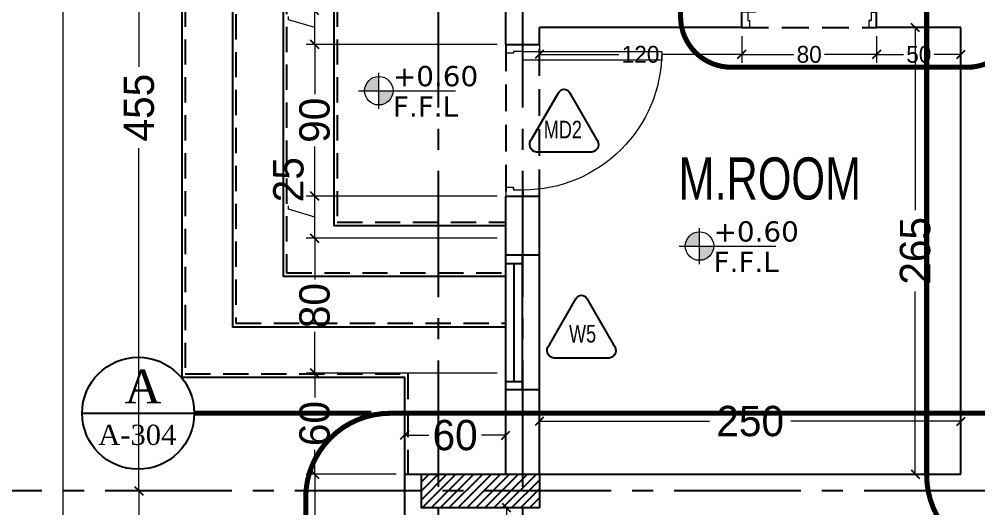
# Model space of a CAD drawing. Header units: centimetres. Extents: x 7997 to 116674, y 1017 to 13844.
# Drawn here: x 34129 to 34697, y 9587 to 9877 of the extents above; entities that cross this region are included whole.
import ezdxf

# ---------------------------------------------------------------- set-up
doc = ezdxf.new("R2010")
doc.units = ezdxf.units.CM
doc.header["$LTSCALE"] = 200
doc.header["$PDMODE"] = 2
for name, pattern in [('$0$A-106-Typical Floor Plan$0$HIDDEN', [0.375, 0.25, -0.125]), ('CENTER2', [1.125, 0.75, -0.125, 0.125, -0.125]), ('DASHED', [0.75, 0.5, -0.25]), ('DASHED2', [0.375, 0.25, -0.125]), ('HIDDEN2', [4.7625, 3.175, -1.5875])]:
    doc.linetypes.add(name, pattern=pattern)
for name, color, linetype in [('$0$STEPS', 7, 'Continuous'), ('AXIS', 9, 'CENTER2'), ('COL', 1, 'Continuous'), ('DIM', 11, 'Continuous'), ('GRID', 9, 'DASHED2'), ('STEP', 7, 'Continuous'), ('STEPS', 7, 'Continuous'), ('WINDOR', 6, 'Continuous'), ('Z-RUBBER', 8, 'Continuous')]:
    doc.layers.add(name, color=color, linetype=linetype)
for name, color, linetype, lineweight in [('$0$WALL', 3, 'Continuous', 25), ('FIXTURE', 6, 'Continuous', 13), ('TEXT', 6, 'Continuous', 18), ('WALL', 3, 'Continuous', 25)]:
    doc.layers.add(name, color=color, linetype=linetype, lineweight=lineweight)
doc.styles.add('sheet notes', font='verdana.ttf')
doc.styles.add('STYLE1', font='times.ttf')
doc.styles.add('style8', font='swisscl.ttf', dxfattribs={"width": 0.8})
doc.styles.add('SWISS', font='swisscl.ttf')
doc.styles.add('T1', font='times.ttf')
doc.styles.add('T2', font='')
doc.styles.get('T2').set_extended_font_data('Elisia')
doc.dimstyles.new('NORMAL', dxfattribs={"dimtxt": 18, "dimasz": 5, "dimexe": 5, "dimexo": 5, "dimgap": 1, "dimtad": 0, "dimdec": 0, "dimdsep": 46, "dimtxsty": 'T2', "dimblk1": 'OBLIQUE', "dimblk2": 'OBLIQUE', "dimsah": 1, "dimcen": 0.09, "dimclrd": 4, "dimclre": 4, "dimclrt": 6, "dimadec": 0, "dimazin": 0, "dimtfac": 1, "dimtdec": 0, "dimtofl": 0, "dimtmove": 1, "dimatfit": 2, "dimldrblk": 'OPEN30', "dimfxl": 0, "dimtolj": 1, "dimtzin": 0, "dimlwd": 5, "dimlwe": 5, "dimarcsym": 0})
doc.dimstyles.new('NORMAL-1', dxfattribs={"dimtxt": 10, "dimasz": 5, "dimexe": 5, "dimexo": 5, "dimgap": 1, "dimtad": 0, "dimdec": 0, "dimdsep": 46, "dimtxsty": 'T2', "dimblk1": 'OBLIQUE', "dimblk2": 'OBLIQUE', "dimsah": 1, "dimcen": 0.09, "dimclrd": 4, "dimclre": 4, "dimclrt": 6, "dimadec": 0, "dimazin": 0, "dimtfac": 1, "dimtdec": 0, "dimtofl": 0, "dimtmove": 1, "dimatfit": 3, "dimldrblk": 'OPEN30', "dimfxl": 0, "dimtolj": 1, "dimtzin": 0, "dimlwd": 5, "dimlwe": 5, "dimarcsym": 0})

# ---------------------------------------------------------------- blocks, each defined once
blk = doc.blocks.new('SDF')
at = {"layer": 'TEXT'}
h = blk.add_hatch(color=256, dxfattribs=at)
h.paths.add_polyline_path([(0, 0.05), (-11.25, 0.05, -0.414214), (0, 11.3)])
h.paths.add_polyline_path([(0, 0.05), (11.25, 0.05, -0.414214), (0, -11.2)])
for p, q in [((0, -14.21), (0, 14.21)), ((-16.06, 0.05), (60.5, 0.05))]:
    blk.add_line(p, q, dxfattribs=at)
blk.add_circle((0, 0.05), 11.25, dxfattribs=at)
blk = doc.blocks.new('_OBLIQUE')
at = {"color": 0, "linetype": 'ByBlock'}
blk.add_line((-0.5, -0.5), (0.5, 0.5), dxfattribs=at)
blk = doc.blocks.new('*D42')
at = {"layer": 'Defpoints', "color": 0, "transparency": 16777216}
for p in [(34437.08, 9638.39), (34437.08, 9607), (34687.08, 9607)]:
    blk.add_point(p, dxfattribs=at)
at = {"layer": 'DIM', "color": 4, "lineweight": 5, "transparency": 16777216}
for p, q in [((34437.08, 9612), (34437.08, 9643.39)), ((34687.08, 9612), (34687.08, 9643.39)), ((34437.08, 9638.39), (34537.94, 9638.39)), ((34687.08, 9638.39), (34586.23, 9638.39))]:
    blk.add_line(p, q, dxfattribs=at)
at = {"layer": 'DIM', "color": 4, "lineweight": 5, "transparency": 16777216, "xscale": 5, "yscale": 5, "zscale": 5, "rotation": 180}
blk.add_blockref('_OBLIQUE', (34437.08, 9638.39), dxfattribs=at)
at = {"layer": 'DIM', "color": 4, "lineweight": 5, "transparency": 16777216, "xscale": 5, "yscale": 5, "zscale": 5}
blk.add_blockref('_OBLIQUE', (34687.08, 9638.39), dxfattribs=at)
at = {"layer": 'DIM', "color": 6, "transparency": 16777216, "insert": (34562.08, 9638.39), "char_height": 18, "attachment_point": 5, "style": 'T2'}
blk.add_mtext('\\A1;250', dxfattribs=at)
blk = doc.blocks.new('_Open30')
at = {"color": 0, "linetype": 'ByBlock', "lineweight": -2}
for p, q in [((-1, 0.27), (0, 0)), ((0, 0), (-1, -0.27)), ((0, 0), (-1, 0))]:
    blk.add_line(p, q, dxfattribs=at)
blk = doc.blocks.new('*D43')
at = {"layer": 'Defpoints', "color": 0, "transparency": 16777216}
for p in [(34659.96, 9872), (34687.08, 9872), (34687.08, 9607)]:
    blk.add_point(p, dxfattribs=at)
at = {"layer": 'DIM', "color": 4, "lineweight": 5, "transparency": 16777216}
for p, q in [((34682.08, 9872), (34654.96, 9872)), ((34659.96, 9872), (34659.96, 9763.64)), ((34659.96, 9607), (34659.96, 9715.36)), ((34682.08, 9607), (34654.96, 9607))]:
    blk.add_line(p, q, dxfattribs=at)
at = {"layer": 'DIM', "color": 4, "lineweight": 5, "transparency": 16777216, "xscale": 5, "yscale": 5, "zscale": 5}
for p, rotation in [((34659.96, 9872), 90), ((34659.96, 9607), 270)]:
    blk.add_blockref('_OBLIQUE', p, dxfattribs=dict(at, rotation=rotation))
at = {"layer": 'DIM', "color": 6, "transparency": 16777216, "insert": (34659.96, 9739.5), "char_height": 18, "attachment_point": 5, "rotation": 90, "style": 'T2'}
blk.add_mtext('\\A1;265', dxfattribs=at)
blk = doc.blocks.new('*D47')
at = {"layer": 'Defpoints', "color": 0, "transparency": 16777216}
for p in [(34387.13, 9587), (34417.6, 9587), (34387.13, 9347)]:
    blk.add_point(p, dxfattribs=at)
at = {"layer": 'DIM', "color": 4, "lineweight": 5, "transparency": 16777216}
for p, q in [((34392.13, 9587), (34422.6, 9587)), ((34417.6, 9587), (34417.6, 9491.14)), ((34417.6, 9347), (34417.6, 9442.86)), ((34392.13, 9347), (34422.6, 9347))]:
    blk.add_line(p, q, dxfattribs=at)
at = {"layer": 'DIM', "color": 4, "lineweight": 5, "transparency": 16777216, "xscale": 5, "yscale": 5, "zscale": 5}
for p, rotation in [((34417.6, 9587), 90), ((34417.6, 9347), 270)]:
    blk.add_blockref('_OBLIQUE', p, dxfattribs=dict(at, rotation=rotation))
at = {"layer": 'DIM', "color": 6, "transparency": 16777216, "insert": (34417.6, 9467), "char_height": 18, "attachment_point": 5, "rotation": 90, "style": 'T2'}
blk.add_mtext('\\A1;240', dxfattribs=at)
blk = doc.blocks.new('*D124')
at = {"layer": 'Defpoints', "color": 0, "transparency": 16777216}
for p in [(34437.08, 9872), (34557.08, 9872), (34557.08, 9856.07)]:
    blk.add_point(p, dxfattribs=at)
at = {"layer": 'DIM', "color": 4, "lineweight": 5, "transparency": 16777216}
for p, q in [((34437.08, 9867), (34437.08, 9851.07)), ((34557.08, 9867), (34557.08, 9851.07)), ((34437.08, 9856.07), (34484.18, 9856.07)), ((34557.08, 9856.07), (34509.99, 9856.07))]:
    blk.add_line(p, q, dxfattribs=at)
at = {"layer": 'DIM', "color": 4, "lineweight": 5, "transparency": 16777216, "xscale": 5, "yscale": 5, "zscale": 5, "rotation": 180}
blk.add_blockref('_OBLIQUE', (34437.08, 9856.07), dxfattribs=at)
at = {"layer": 'DIM', "color": 4, "lineweight": 5, "transparency": 16777216, "xscale": 5, "yscale": 5, "zscale": 5}
blk.add_blockref('_OBLIQUE', (34557.08, 9856.07), dxfattribs=at)
at = {"layer": 'DIM', "color": 6, "transparency": 16777216, "insert": (34497.08, 9856.07), "char_height": 10, "attachment_point": 5, "style": 'T2'}
blk.add_mtext('\\A1;120', dxfattribs=at)
blk = doc.blocks.new('*D125')
at = {"layer": 'Defpoints', "color": 0, "transparency": 16777216}
for p in [(34557.08, 9872), (34637.08, 9872), (34637.08, 9856.07)]:
    blk.add_point(p, dxfattribs=at)
at = {"layer": 'DIM', "color": 4, "lineweight": 5, "transparency": 16777216}
for p, q in [((34557.08, 9867), (34557.08, 9851.07)), ((34637.08, 9867), (34637.08, 9851.07)), ((34557.08, 9856.07), (34587.99, 9856.07)), ((34637.08, 9856.07), (34606.18, 9856.07))]:
    blk.add_line(p, q, dxfattribs=at)
at = {"layer": 'DIM', "color": 4, "lineweight": 5, "transparency": 16777216, "xscale": 5, "yscale": 5, "zscale": 5, "rotation": 180}
blk.add_blockref('_OBLIQUE', (34557.08, 9856.07), dxfattribs=at)
at = {"layer": 'DIM', "color": 4, "lineweight": 5, "transparency": 16777216, "xscale": 5, "yscale": 5, "zscale": 5}
blk.add_blockref('_OBLIQUE', (34637.08, 9856.07), dxfattribs=at)
at = {"layer": 'DIM', "color": 6, "transparency": 16777216, "insert": (34597.08, 9856.07), "char_height": 10, "attachment_point": 5, "style": 'T2'}
blk.add_mtext('\\A1;80', dxfattribs=at)
blk = doc.blocks.new('*D445')
at = {"layer": 'Defpoints', "color": 0, "transparency": 16777216}
for p in [(34637.08, 9872), (34687.08, 9872), (34687.08, 9856.07)]:
    blk.add_point(p, dxfattribs=at)
at = {"layer": 'DIM', "color": 4, "lineweight": 5, "transparency": 16777216}
for p, q in [((34637.08, 9867), (34637.08, 9851.07)), ((34687.08, 9867), (34687.08, 9851.07)), ((34637.08, 9856.07), (34652.99, 9856.07)), ((34687.08, 9856.07), (34671.18, 9856.07))]:
    blk.add_line(p, q, dxfattribs=at)
at = {"layer": 'DIM', "color": 4, "lineweight": 5, "transparency": 16777216, "xscale": 5, "yscale": 5, "zscale": 5, "rotation": 180}
blk.add_blockref('_OBLIQUE', (34637.08, 9856.07), dxfattribs=at)
at = {"layer": 'DIM', "color": 4, "lineweight": 5, "transparency": 16777216, "xscale": 5, "yscale": 5, "zscale": 5}
blk.add_blockref('_OBLIQUE', (34687.08, 9856.07), dxfattribs=at)
at = {"layer": 'DIM', "color": 6, "transparency": 16777216, "insert": (34662.08, 9856.07), "char_height": 10, "attachment_point": 5, "style": 'T2'}
blk.add_mtext('\\A1;50', dxfattribs=at)
blk = doc.blocks.new('*D845')
at = {"layer": 'Defpoints', "color": 0, "transparency": 16777216}
for p in [(34303.8, 9607), (34357.08, 9607), (34357.08, 9517)]:
    blk.add_point(p, dxfattribs=at)
at = {"layer": 'DIM', "color": 4, "lineweight": 5, "transparency": 16777216}
for p, q in [((34352.08, 9607), (34298.8, 9607)), ((34303.8, 9607), (34303.8, 9577.57)), ((34303.8, 9517), (34303.8, 9546.43)), ((34352.08, 9517), (34298.8, 9517))]:
    blk.add_line(p, q, dxfattribs=at)
at = {"layer": 'DIM', "color": 4, "lineweight": 5, "transparency": 16777216, "xscale": 5, "yscale": 5, "zscale": 5}
for p, rotation in [((34303.8, 9607), 90), ((34303.8, 9517), 270)]:
    blk.add_blockref('_OBLIQUE', p, dxfattribs=dict(at, rotation=rotation))
at = {"layer": 'DIM', "color": 6, "transparency": 16777216, "insert": (34303.8, 9562), "char_height": 18, "attachment_point": 5, "rotation": 90, "style": 'T2'}
blk.add_mtext('\\A1;90', dxfattribs=at)
blk = doc.blocks.new('*D846')
at = {"layer": 'Defpoints', "color": 0, "transparency": 16777216}
for p in [(34303.8, 9667), (34417.08, 9667), (34357.08, 9607)]:
    blk.add_point(p, dxfattribs=at)
at = {"layer": 'DIM', "color": 4, "lineweight": 5, "transparency": 16777216}
for p, q in [((34412.08, 9667), (34298.8, 9667)), ((34303.8, 9667), (34303.8, 9652.57)), ((34303.8, 9607), (34303.8, 9621.43)), ((34352.08, 9607), (34298.8, 9607))]:
    blk.add_line(p, q, dxfattribs=at)
at = {"layer": 'DIM', "color": 4, "lineweight": 5, "transparency": 16777216, "xscale": 5, "yscale": 5, "zscale": 5}
for p, rotation in [((34303.8, 9667), 90), ((34303.8, 9607), 270)]:
    blk.add_blockref('_OBLIQUE', p, dxfattribs=dict(at, rotation=rotation))
at = {"layer": 'DIM', "color": 6, "transparency": 16777216, "insert": (34303.8, 9637), "char_height": 18, "attachment_point": 5, "rotation": 90, "style": 'T2'}
blk.add_mtext('\\A1;60', dxfattribs=at)
blk = doc.blocks.new('*D847')
at = {"layer": 'Defpoints', "color": 0, "transparency": 16777216}
for p in [(34303.8, 9747), (34417.08, 9747), (34417.08, 9667)]:
    blk.add_point(p, dxfattribs=at)
at = {"layer": 'DIM', "color": 4, "lineweight": 5, "transparency": 16777216}
for p, q in [((34412.08, 9747), (34298.8, 9747)), ((34303.8, 9747), (34303.8, 9722.57)), ((34303.8, 9667), (34303.8, 9691.43)), ((34412.08, 9667), (34298.8, 9667))]:
    blk.add_line(p, q, dxfattribs=at)
at = {"layer": 'DIM', "color": 4, "lineweight": 5, "transparency": 16777216, "xscale": 5, "yscale": 5, "zscale": 5}
for p, rotation in [((34303.8, 9747), 90), ((34303.8, 9667), 270)]:
    blk.add_blockref('_OBLIQUE', p, dxfattribs=dict(at, rotation=rotation))
at = {"layer": 'DIM', "color": 6, "transparency": 16777216, "insert": (34303.8, 9707), "char_height": 18, "attachment_point": 5, "rotation": 90, "style": 'T2'}
blk.add_mtext('\\A1;80', dxfattribs=at)
blk = doc.blocks.new('*D848')
at = {"layer": 'Defpoints', "color": 0, "transparency": 16777216}
for p in [(34303.8, 9772), (34417.08, 9772), (34417.08, 9747)]:
    blk.add_point(p, dxfattribs=at)
at = {"layer": 'DIM', "color": 4, "lineweight": 5, "transparency": 16777216}
for p, q in [((34412.08, 9772), (34298.8, 9772)), ((34303.8, 9747), (34303.8, 9772)), ((34288.3, 9764.15), (34288.3, 9766.15)), ((34303.8, 9759.5), (34288.3, 9764.15)), ((34412.08, 9747), (34298.8, 9747))]:
    blk.add_line(p, q, dxfattribs=at)
at = {"layer": 'DIM', "color": 4, "lineweight": 5, "transparency": 16777216, "xscale": 5, "yscale": 5, "zscale": 5}
for p, rotation in [((34303.8, 9772), 90), ((34303.8, 9747), 270)]:
    blk.add_blockref('_OBLIQUE', p, dxfattribs=dict(at, rotation=rotation))
at = {"layer": 'DIM', "color": 6, "transparency": 16777216, "insert": (34288.3, 9781.72), "char_height": 18, "attachment_point": 5, "rotation": 90, "style": 'T2'}
blk.add_mtext('\\A1;25', dxfattribs=at)
blk = doc.blocks.new('*D849')
at = {"layer": 'Defpoints', "color": 0, "transparency": 16777216}
for p in [(34303.8, 9862), (34417.08, 9862), (34417.08, 9772)]:
    blk.add_point(p, dxfattribs=at)
at = {"layer": 'DIM', "color": 4, "lineweight": 5, "transparency": 16777216}
for p, q in [((34412.08, 9862), (34298.8, 9862)), ((34303.8, 9862), (34303.8, 9832.57)), ((34303.8, 9772), (34303.8, 9801.43)), ((34412.08, 9772), (34298.8, 9772))]:
    blk.add_line(p, q, dxfattribs=at)
at = {"layer": 'DIM', "color": 4, "lineweight": 5, "transparency": 16777216, "xscale": 5, "yscale": 5, "zscale": 5}
for p, rotation in [((34303.8, 9862), 90), ((34303.8, 9772), 270)]:
    blk.add_blockref('_OBLIQUE', p, dxfattribs=dict(at, rotation=rotation))
at = {"layer": 'DIM', "color": 6, "transparency": 16777216, "insert": (34303.8, 9817), "char_height": 18, "attachment_point": 5, "rotation": 90, "style": 'T2'}
blk.add_mtext('\\A1;90', dxfattribs=at)
blk = doc.blocks.new('*D850')
at = {"layer": 'Defpoints', "color": 0, "transparency": 16777216}
for p in [(34303.8, 9882), (34417.08, 9882), (34417.08, 9862)]:
    blk.add_point(p, dxfattribs=at)
at = {"layer": 'DIM', "color": 4, "lineweight": 5, "transparency": 16777216}
for p, q in [((34412.08, 9882), (34298.8, 9882)), ((34303.8, 9862), (34303.8, 9882)), ((34288.3, 9876.65), (34288.3, 9878.65)), ((34303.8, 9872), (34288.3, 9876.65)), ((34412.08, 9862), (34298.8, 9862))]:
    blk.add_line(p, q, dxfattribs=at)
at = {"layer": 'DIM', "color": 4, "lineweight": 5, "transparency": 16777216, "xscale": 5, "yscale": 5, "zscale": 5}
for p, rotation in [((34303.8, 9882), 90), ((34303.8, 9862), 270)]:
    blk.add_blockref('_OBLIQUE', p, dxfattribs=dict(at, rotation=rotation))
at = {"layer": 'DIM', "color": 6, "transparency": 16777216, "insert": (34288.3, 9894.22), "char_height": 18, "attachment_point": 5, "rotation": 90, "style": 'T2'}
blk.add_mtext('\\A1;20', dxfattribs=at)
blk = doc.blocks.new('*D876')
at = {"layer": 'Defpoints', "color": 0, "transparency": 16777216}
for p in [(34417.08, 9630.06), (34357.08, 9607), (34417.08, 9607)]:
    blk.add_point(p, dxfattribs=at)
at = {"layer": 'DIM', "color": 4, "lineweight": 5, "transparency": 16777216}
for p, q in [((34357.08, 9612), (34357.08, 9635.06)), ((34417.08, 9612), (34417.08, 9635.06)), ((34357.08, 9630.06), (34371.51, 9630.06)), ((34417.08, 9630.06), (34402.65, 9630.06))]:
    blk.add_line(p, q, dxfattribs=at)
at = {"layer": 'DIM', "color": 4, "lineweight": 5, "transparency": 16777216, "xscale": 5, "yscale": 5, "zscale": 5, "rotation": 180}
blk.add_blockref('_OBLIQUE', (34357.08, 9630.06), dxfattribs=at)
at = {"layer": 'DIM', "color": 4, "lineweight": 5, "transparency": 16777216, "xscale": 5, "yscale": 5, "zscale": 5}
blk.add_blockref('_OBLIQUE', (34417.08, 9630.06), dxfattribs=at)
at = {"layer": 'DIM', "color": 6, "transparency": 16777216, "insert": (34387.08, 9630.06), "char_height": 18, "attachment_point": 5, "style": 'T2'}
blk.add_mtext('\\A1;60', dxfattribs=at)
blk = doc.blocks.new('A$C414D25BB')
at = {"layer": 'Z-RUBBER', "ltscale": 0.05}
h = blk.add_hatch(dxfattribs=at)
h.set_pattern_fill('ANSI31', color=256, style=0)
h.set_pattern_definition([(45, (-21734.0303, -7392.24753), (-0.08838834765, 0.08838834765), [])])
h.paths.add_polyline_path([(0.114, 0.0618, -5.138733), (0.1155, 0.0618), (0.1155, 0.0603), (0.1162, 0.0603), (0.1155, 0.0581), (0.1162, 0.0581), (0.1147, 0.0556), (0.1132, 0.0581), (0.114, 0.0581), (0.1132, 0.0603), (0.114, 0.0603)])
at = {"layer": 'FIXTURE'}
for p, q in [((0.8572, 0.9156), (0.8572, 0.1156)), ((0.9072, 0.9156), (0.8572, 0.9156)), ((0.9072, 0.1156), (0.9072, 0.9156)), ((0.1072, 0.1156), (0.0722, 0.1156)), ((0.0722, 0.1156), (0.0722, 0.0156)), ((0.1072, 0.1156), (0.1072, 0.0616)), ((0.8572, 0.1156), (0.9072, 0.1156)), ((0.9072, 0.1156), (0.9472, 0.1156)), ((0.9072, 0.1156), (0.9072, 0.0616)), ((0.9472, 0.1156), (0.9472, 0.0156)), ((0.1192, 0.0616), (0.1072, 0.0616)), ((0.1122, 0.0616), (0.1222, 0.0616)), ((0.1222, 0.0616), (0.1222, 0.0156)), ((0.9072, 0.0616), (0.8972, 0.0616)), ((0.8972, 0.0616), (0.8972, 0.0156)), ((0.1222, 0.0156), (0.0722, 0.0156)), ((0.8972, 0.0156), (0.9472, 0.0156))]:
    blk.add_line(p, q, dxfattribs=at)
blk.add_lwpolyline([(0.9055, 0.0616), (0.904, 0.0616)], dxfattribs=at)
blk.add_arc((0.9072, 0.1156), 0.8, 90, 180, dxfattribs=at)
blk = doc.blocks.new('05-GF COLUMNS-Essa', base_point=(34188.06, 8657))
at = {"layer": 'COL', "ltscale": 0.05}
h = blk.add_hatch(dxfattribs=at)
h.set_pattern_fill('ANSI31', color=8, scale=30)
h.set_pattern_definition([(45, (-39757.2027, -54636.4848), (-2.65165043, 2.65165043), [])])
h.paths.add_polyline_path([(34238.06, 9587), (34168.06, 9587), (34168.06, 9607), (34238.06, 9607)])
at = {"layer": 'COL'}
blk.add_lwpolyline([(34238.06, 9587), (34168.06, 9587), (34168.06, 9607), (34238.06, 9607)], close=True, dxfattribs=at)
blk = doc.blocks.new('02-GROUND FLOOR PLAN-selattin', base_point=(28755.36, 25545.28))
at = {"layer": '$0$STEPS'}
for points in [[(27685.36, 25455.28), (27523.36, 25455.28), (27523.36, 25027.78), (27655.36, 25027.78), (27655.36, 24970.28)], [(27685.36, 25425.28), (27553.36, 25425.28), (27553.36, 25057.78), (27715.36, 25057.78)], [(27685.36, 25395.28), (27583.36, 25395.28), (27583.36, 25087.78), (27715.36, 25087.78)], [(27715.36, 25365.28), (27613.36, 25365.28), (27613.36, 25117.78), (27715.36, 25117.78)]]:
    blk.add_lwpolyline(points, dxfattribs=at)
at = {"layer": '$0$WALL', "color": 8, "linetype": '$0$A-106-Typical Floor Plan$0$HIDDEN', "ltscale": 0.3}
for points in [[(27685.36, 25453.28), (27525.36, 25453.28), (27525.36, 25029.78), (27657.36, 25029.78), (27657.36, 24970.28)], [(27685.36, 25423.28), (27555.36, 25423.28), (27555.36, 25059.78), (27715.36, 25059.78)], [(27685.36, 25393.28), (27585.36, 25393.28), (27585.36, 25089.78), (27715.36, 25089.78)], [(27715.36, 25363.28), (27615.36, 25363.28), (27615.36, 25119.78), (27715.36, 25119.78)]]:
    blk.add_lwpolyline(points, dxfattribs=at)
at = {"layer": 'STEPS', "color": 8, "linetype": 'HIDDEN2', "ltscale": 0.025}
for p, q in [((27855.36, 25235.28), (27935.36, 25235.28)), ((27715.36, 25225.28), (27715.36, 25135.28)), ((27735.36, 25135.28), (27735.36, 25225.28))]:
    blk.add_line(p, q, dxfattribs=at)
at = {"layer": 'WALL'}
for p, q in [((27715.36, 25225.28), (27715.36, 25245.28)), ((27855.36, 25235.28), (27855.36, 25245.28)), ((27935.36, 25235.28), (27935.36, 25245.28)), ((27735.36, 25225.28), (27735.36, 25235.28)), ((27855.36, 25235.28), (27735.36, 25235.28)), ((27985.36, 25235.28), (27935.36, 25235.28)), ((27985.36, 24970.28), (27985.36, 25235.28)), ((27715.36, 25225.28), (27735.36, 25225.28)), ((27715.36, 25100.28), (27715.36, 25135.28)), ((27715.36, 25135.28), (27735.36, 25135.28)), ((27735.36, 25100.28), (27735.36, 25135.28)), ((27735.36, 25100.28), (27715.36, 25100.28)), ((27715.36, 24970.28), (27715.36, 25020.28)), ((27735.36, 25020.28), (27715.36, 25020.28)), ((27735.36, 24970.28), (27735.36, 25020.28)), ((27655.36, 24970.28), (27715.36, 24970.28)), ((27735.36, 24970.28), (27985.36, 24970.28))]:
    blk.add_line(p, q, dxfattribs=at)
at = {"layer": 'WALL', "ltscale": 150}
blk.add_line((27655.36, 24970.28), (27655.36, 24880.28), dxfattribs=at)
at = {"layer": 'WINDOR'}
for p, q in [((27715.36, 25020.28), (27715.36, 25100.28)), ((27715.36, 25095.28), (27725.36, 25095.28)), ((27720.36, 25025.28), (27720.36, 25095.28)), ((27725.36, 25020.28), (27725.36, 25100.28)), ((27735.36, 25020.28), (27735.36, 25100.28)), ((27715.36, 25025.28), (27725.36, 25025.28))]:
    blk.add_line(p, q, dxfattribs=at)
at = {"color": 6, "ltscale": 2}
blk.add_blockref('05-GF COLUMNS-Essa', (27685.36, 24020.28), dxfattribs=at)
at = {"layer": 'WALL', "color": 0, "xscale": -91.42857147380708, "yscale": 91.42857147380708, "zscale": 91.42857147380708}
blk.add_blockref('A$C414D25BB', (27941.96, 25233.85), dxfattribs=at)
at = {"layer": 'WALL', "color": 0, "xscale": -102.8571428731091, "yscale": 102.8571428731091, "zscale": 102.8571428731091, "rotation": 270}
blk.add_blockref('A$C414D25BB', (27713.75, 25127.85), dxfattribs=at)
at = {"layer": 'TEXT', "style": 'style8'}
blk.add_text('M.ROOM', height=25, dxfattribs=at).set_placement((27817.89, 25133.23))
blk = doc.blocks.new('*D1696')
at = {"layer": 'Defpoints', "color": 0, "transparency": 16777216}
for p in [(37000.56, 6597), (37000.56, 6597), (37000.56, 6337)]:
    blk.add_point(p, dxfattribs=at)
at = {"layer": 'DIM', "color": 4, "lineweight": 5, "transparency": 16777216}
for p, q in [((37000.56, 6597), (37000.56, 6553.39)), ((37000.56, 6337), (37000.56, 6505.11))]:
    blk.add_line(p, q, dxfattribs=at)
at = {"layer": 'DIM', "color": 4, "lineweight": 5, "transparency": 16777216, "xscale": 5, "yscale": 5, "zscale": 5}
for p, rotation in [((37000.56, 6597), 90), ((37000.56, 6337), 270)]:
    blk.add_blockref('_OBLIQUE', p, dxfattribs=dict(at, rotation=rotation))
at = {"layer": 'DIM', "color": 6, "transparency": 16777216, "insert": (37000.56, 6529.25), "char_height": 18, "attachment_point": 5, "rotation": 90, "style": 'T2'}
blk.add_mtext('\\A1;260', dxfattribs=at)
blk = doc.blocks.new('*D1697')
at = {"layer": 'Defpoints', "color": 0, "transparency": 16777216}
for p in [(37000.56, 7052), (37000.56, 7052), (37000.56, 6597)]:
    blk.add_point(p, dxfattribs=at)
at = {"layer": 'DIM', "color": 4, "lineweight": 5, "transparency": 16777216}
for p, q in [((37000.56, 7052), (37000.56, 6848.64)), ((37000.56, 6597), (37000.56, 6800.36))]:
    blk.add_line(p, q, dxfattribs=at)
at = {"layer": 'DIM', "color": 4, "lineweight": 5, "transparency": 16777216, "xscale": 5, "yscale": 5, "zscale": 5}
for p, rotation in [((37000.56, 7052), 90), ((37000.56, 6597), 270)]:
    blk.add_blockref('_OBLIQUE', p, dxfattribs=dict(at, rotation=rotation))
at = {"layer": 'DIM', "color": 6, "transparency": 16777216, "insert": (37000.56, 6824.5), "char_height": 18, "attachment_point": 5, "rotation": 90, "style": 'T2'}
blk.add_mtext('\\A1;455', dxfattribs=at)
blk = doc.blocks.new('*D1702')
at = {"layer": 'Defpoints', "color": 0, "transparency": 16777216}
for p in [(36955.4, 7202), (37069.34, 7202), (37069.34, 5657)]:
    blk.add_point(p, dxfattribs=at)
at = {"layer": 'DIM', "color": 4, "lineweight": 5, "transparency": 16777216}
for p, q in [((37064.34, 7202), (36950.4, 7202)), ((36955.4, 7202), (36955.4, 6470.74)), ((36955.4, 5657), (36955.4, 6388.26)), ((37064.34, 5657), (36950.4, 5657))]:
    blk.add_line(p, q, dxfattribs=at)
at = {"layer": 'DIM', "color": 4, "lineweight": 5, "transparency": 16777216, "xscale": 5, "yscale": 5, "zscale": 5}
for p, rotation in [((36955.4, 7202), 90), ((36955.4, 5657), 270)]:
    blk.add_blockref('_OBLIQUE', p, dxfattribs=dict(at, rotation=rotation))
at = {"layer": 'DIM', "color": 6, "transparency": 16777216, "insert": (36955.4, 6429.5), "char_height": 30, "attachment_point": 5, "rotation": 90, "style": 'T1'}
blk.add_mtext('\\A1;1545', dxfattribs=at)
blk = doc.blocks.new('09-GRID LINE PLAN-Essa', base_point=(37178.06, 7462))
at = {"layer": 'AXIS', "ltscale": 0.5}
for p, q in [((37178.06, 7462), (37178.06, 5332)), ((37228.06, 7462), (37228.06, 5332)), ((38518.06, 6597), (36878.06, 6597))]:
    blk.add_line(p, q, dxfattribs=at)
at = {"layer": 'DIM'}
dim = blk.add_linear_dim(base=(36955.4, 7202), p1=(37069.34, 5657), p2=(37069.34, 7202), angle=90, dimstyle='NORMAL', override={"dimtxt": 30, "dimtxsty": 'T1'}, dxfattribs=at)
dim.commit()
dim.dimension.update_dxf_attribs({"geometry": '*D1702', "text_midpoint": (36955.4, 6429.5)})
dim = blk.add_linear_dim(base=(37000.56, 7052), p1=(37000.56, 6597), p2=(37000.56, 7052), angle=90, dimstyle='NORMAL', dxfattribs=at)
dim.commit()
dim.dimension.update_dxf_attribs({"geometry": '*D1697', "text_midpoint": (37000.56, 6824.5)})
dim = blk.add_linear_dim(base=(37000.56, 6597), p1=(37000.56, 6337), p2=(37000.56, 6597), angle=90, dimstyle='NORMAL', dxfattribs=at)
dim.commit()
dim.dimension.update_dxf_attribs({"geometry": '*D1696', "text_midpoint": (37000.56, 6529.25), "dimtype": 128})

msp = doc.modelspace()

# ---------------------------------------------------------------- linework, layer by layer
at = {"layer": 'DIM', "color": 0, "linetype": 'DASHED', "ltscale": 0.2, "const_width": 3}
for points in [[(34716.7445, 9556.3975), (35005.8461, 9556.3975, 0.41421356), (35055.8461, 9606.3975), (35055.8461, 10055.5522, 0.41421356), (35005.8461, 10105.5522), (34716.7445, 10105.5522, 0.41421356), (34666.7445, 10055.5522), (34666.7445, 9606.3975, 0.41421356)], [(34690.9539, 9848.4819), (34550.7852, 9848.4819, -0.41421356), (34520.7852, 9878.4819), (34520.7852, 10058.885, -0.41421356), (34550.7852, 10088.885), (34690.9539, 10088.885, -0.41421356), (34720.9539, 10058.885), (34720.9539, 9878.4819, -0.41421356)], [(34348.5067, 9643.1194), (34861.9736, 9643.1194, -0.41421356), (34911.9736, 9593.1194), (34911.9736, 9327.3122, -0.41421356), (34861.9736, 9277.3122), (34348.5067, 9277.3122, -0.41421356), (34298.5067, 9327.3122), (34298.5067, 9593.1194, -0.41421356)]]:
    msp.add_lwpolyline(points, format="xyb", close=True, dxfattribs=at)
at = {"layer": 'GRID', "linetype": 'Continuous', "ltscale": 150}
msp.add_line((34165.9058, 9643.1194), (34232.3845, 9643.1194), dxfattribs=at)
msp.add_circle((34199.1451, 9643.1194), 33.2394, dxfattribs=at)
at = {"layer": 'STEP'}
for points in [[(34448.421, 9833.253, -0.64981449), (34454.881, 9833.3923), (34470.7318, 9805.9378, -0.61363207), (34468.0954, 9798.0149), (34435.287, 9798.0149, -0.61363207), (34432.6506, 9805.9378)], [(34458.7506, 9711.027, -0.64981449), (34465.2106, 9711.1663), (34481.0615, 9683.7119, -0.61363207), (34478.4251, 9675.7889), (34445.6166, 9675.7889, -0.61363207), (34442.9802, 9683.7119)]]:
    msp.add_lwpolyline(points, format="xyb", close=True, dxfattribs=at)

# ---------------------------------------------------------------- block references
at = {"layer": 'DIM', "xscale": 0.75, "yscale": 0.75, "zscale": 0.75}
for p in [(34341.858, 9834.4749), (34532.0061, 9742.3051)]:
    msp.add_blockref('SDF', p, dxfattribs=at)

# ---------------------------------------------------------------- texts
at = {"layer": 'DIM', "color": 7, "linetype": 'ByBlock', "style": 'STYLE1'}
for s, height, p in [('A', 20, (34191.0486, 9648.9527)), ('A-304', 12, (34175.4322, 9624.337))]:
    msp.add_text(s, height=height, dxfattribs=at).set_placement(p)
at = {"layer": 'TEXT'}
for s, height, style, p in [('+0.60', 12.02739, 'sheet notes', (34350.2301, 9837.2011)), ('F.F.L', 12.02739, 'sheet notes', (34350.2301, 9819.1205)), ('MD2', 10.45094, 'SWISS', (34439.6726, 9806.2615)), ('+0.60', 12.02739, 'sheet notes', (34540.3782, 9745.0313)), ('F.F.L', 12.02739, 'sheet notes', (34540.3782, 9726.9507)), ('W5', 10.45094, 'SWISS', (34454.6313, 9685.1027))]:
    msp.add_text(s, height=height, dxfattribs=dict(at, style=style)).set_placement(p)

# ---------------------------------------------------------------- dimensions: what is measured, and where the dimension line sits
at = {"layer": 'DIM'}
for base, p1, p2, picture, middle in [((34303.7996, 9882.002), (34417.0822, 9862.002), (34417.0822, 9882.002), '*D850', (34288.2996, 9879.652)), ((34659.9576, 9872.002), (34687.0822, 9607.002), (34687.0822, 9872.002), '*D43', (34659.9576, 9739.502)), ((34303.7996, 9862.002), (34417.0822, 9772.002), (34417.0822, 9862.002), '*D849', (34303.7996, 9817.002)), ((34303.7996, 9772.002), (34417.0822, 9747.002), (34417.0822, 9772.002), '*D848', (34288.2996, 9767.152)), ((34303.7996, 9747.002), (34417.0822, 9667.002), (34417.0822, 9747.002), '*D847', (34303.7996, 9707.002)), ((34303.7996, 9667.002), (34357.0822, 9607.002), (34417.0822, 9667.002), '*D846', (34303.7996, 9637.002)), ((34303.7996, 9607.002), (34357.0822, 9517.002), (34357.0822, 9607.002), '*D845', (34303.7996, 9562.002)), ((34417.5969, 9587.002), (34387.132, 9347.002), (34387.132, 9587.002), '*D47', (34417.5969, 9467.002))]:
    dim = msp.add_linear_dim(base=base, p1=p1, p2=p2, angle=90, dimstyle='NORMAL', dxfattribs=at)
    dim.commit()
    dim.dimension.update_dxf_attribs({"geometry": picture, "text_midpoint": middle})
for base, p1, p2, dimstyle, picture, middle in [((34557.0822, 9856.074), (34437.0822, 9872.002), (34557.0822, 9872.002), 'NORMAL-1', '*D124', (34497.0822, 9856.074)), ((34637.0822, 9856.074), (34557.0822, 9872.002), (34637.0822, 9872.002), 'NORMAL-1', '*D125', (34597.0822, 9856.074)), ((34687.0822, 9856.074), (34637.0822, 9872.002), (34687.0822, 9872.002), 'NORMAL-1', '*D445', (34662.0822, 9856.074)), ((34437.0822, 9638.387), (34687.0822, 9607.002), (34437.0822, 9607.002), 'NORMAL', '*D42', (34562.0822, 9638.387)), ((34417.0822, 9630.0607), (34357.0822, 9607.002), (34417.0822, 9607.002), 'NORMAL', '*D876', (34387.0822, 9630.0607))]:
    dim = msp.add_linear_dim(base=base, p1=p1, p2=p2, dimstyle=dimstyle, dxfattribs=at)
    dim.commit()
    dim.dimension.update_dxf_attribs({"geometry": picture, "text_midpoint": middle})

# ---------------------------------------------------------------- next in the draw order: block references
at = {"layer": 'DIM', "linetype": 'Continuous'}
msp.add_blockref('02-GROUND FLOOR PLAN-selattin', (35457.0822, 10182.002), dxfattribs=at)

# ---------------------------------------------------------------- next in the draw order: linework, layer by layer
at = {"layer": 'DIM', "color": 0, "linetype": 'DASHED', "ltscale": 0.2, "const_width": 3}
msp.add_lwpolyline([(34232.3845, 9643.1194), (34337.391, 9643.1194)], dxfattribs=at)

# ---------------------------------------------------------------- next in the draw order: block references
at = {"layer": 'COL', "linetype": 'Continuous'}
msp.add_blockref('09-GRID LINE PLAN-Essa', (34377.0822, 10462.002), dxfattribs=at)

doc.saveas('drawing.dxf')
